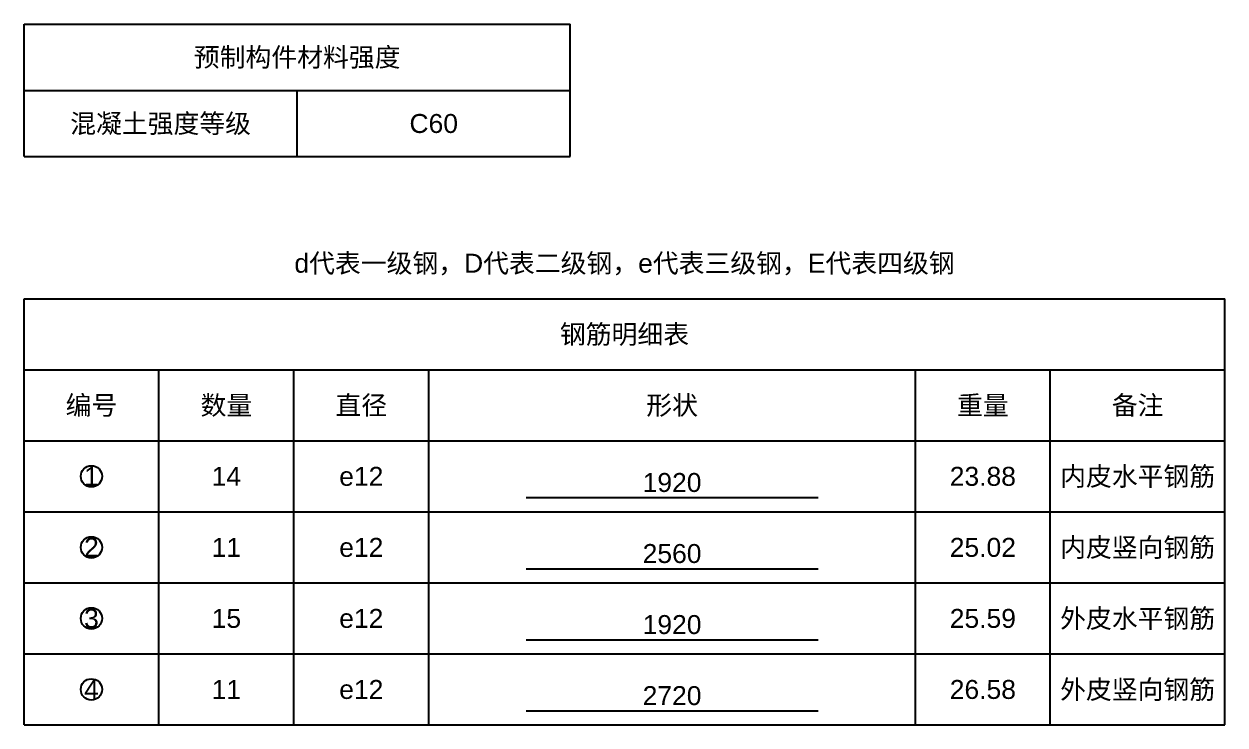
# Model space of a CAD drawing. Header units: millimetres. Extents: x -330 to 11537, y 636 to 5130.
# Drawn here: x 9000 to 11537, y 1000 to 2480 of the extents above; entities that cross this region are included whole.
import ezdxf
from ezdxf.enums import TextEntityAlignment as Align

# ---------------------------------------------------------------- set-up
doc = ezdxf.new("R2010")
doc.units = ezdxf.units.MM
for name, color, linetype in [('form_front_view_profile', 7, 'Continuous'), ('form_right_view_embedded', 6, 'Continuous'), ('form_right_view_profile', 7, 'Continuous')]:
    doc.layers.add(name, color=color, linetype=linetype)
doc.styles.get("Standard").update_dxf_attribs({"font": 'arial.ttf'})

# ---------------------------------------------------------------- blocks, each defined once
blk = doc.blocks.new('rebar_material_view_block')
at = {"layer": 'form_front_view_profile'}
for centre in [(142.5, 525), (142.5, 375), (142.5, 225), (142.5, 75)]:
    blk.add_circle(centre, 22.5, dxfattribs=at)
at = {"layer": 'form_right_view_embedded'}
for p, q in [((1060.6, 480), (1677.4, 480)), ((1060.6, 330), (1677.4, 330)), ((1060.6, 180), (1677.4, 180)), ((1060.6, 30), (1677.4, 30))]:
    blk.add_line(p, q, dxfattribs=at)
at = {"layer": 'form_right_view_profile'}
for p, q in [((0, 900), (2537, 900)), ((0, 0), (0, 900)), ((2537, 0), (2537, 900)), ((0, 750), (2537, 750)), ((285, 0), (285, 750)), ((570, 0), (570, 750)), ((855, 0), (855, 750)), ((1883, 0), (1883, 750)), ((2168, 0), (2168, 750)), ((0, 600), (2537, 600)), ((0, 450), (2537, 450)), ((0, 300), (2537, 300)), ((0, 150), (2537, 150)), ((0, 0), (2537, 0))]:
    blk.add_line(p, q, dxfattribs=at)
blk = doc.blocks.new('rebar_material_table_text_block')
at = {"layer": 'form_top_view_text_block'}
for s, p in [('d代表一级钢，D代表二级钢，e代表三级钢，E代表四级钢', (1268.5, 975)), ('钢筋明细表', (1268.5, 825)), ('编号', (142.5, 675)), ('数量', (427.5, 675)), ('直径', (712.5, 675)), ('形状', (1369, 675)), ('重量', (2025.5, 675)), ('备注', (2352.5, 675)), ('1', (142.5, 525)), ('14', (427.5, 525)), ('e12', (712.5, 525)), ('23.88', (2025.5, 525)), ('内皮水平钢筋', (2352.5, 525)), ('2', (142.5, 375)), ('11', (427.5, 375)), ('e12', (712.5, 375)), ('25.02', (2025.5, 375)), ('内皮竖向钢筋', (2352.5, 375)), ('3', (142.5, 225)), ('15', (427.5, 225)), ('e12', (712.5, 225)), ('25.59', (2025.5, 225)), ('外皮水平钢筋', (2352.5, 225)), ('4', (142.5, 75)), ('11', (427.5, 75)), ('e12', (712.5, 75)), ('26.58', (2025.5, 75)), ('外皮竖向钢筋', (2352.5, 75))]:
    blk.add_text(s, height=40, dxfattribs=at).set_placement(p, align=Align.MIDDLE_CENTER)
for s, p in [('1920', (1369, 480)), ('2560', (1369, 330)), ('1920', (1369, 180)), ('2720', (1369, 30))]:
    blk.add_text(s, height=40, dxfattribs=at).set_placement(p, align=Align.BOTTOM_CENTER)
blk = doc.blocks.new('component_material_view_block')
at = {"layer": 'form_right_view_profile'}
for p, q in [((0, 280), (1154, 280)), ((0, 0), (0, 280)), ((1154, 0), (1154, 280)), ((0, 140), (1154, 140)), ((577, 0), (577, 140)), ((0, 0), (1154, 0))]:
    blk.add_line(p, q, dxfattribs=at)
blk = doc.blocks.new('component_material_table_text_block')
at = {"layer": 'form_top_view_text_block'}
for s, p in [('预制构件材料强度', (577, 210)), ('混凝土强度等级', (288.5, 70)), ('C60', (865.5, 70))]:
    blk.add_text(s, height=40, dxfattribs=at).set_placement(p, align=Align.MIDDLE_CENTER)

msp = doc.modelspace()

# ---------------------------------------------------------------- block references
for name, p in [('component_material_view_block', (9000, 2200)), ('component_material_table_text_block', (9000, 2200)), ('rebar_material_table_text_block', (9000, 1000)), ('rebar_material_view_block', (9000, 1000))]:
    msp.add_blockref(name, p)

doc.saveas('drawing.dxf')
